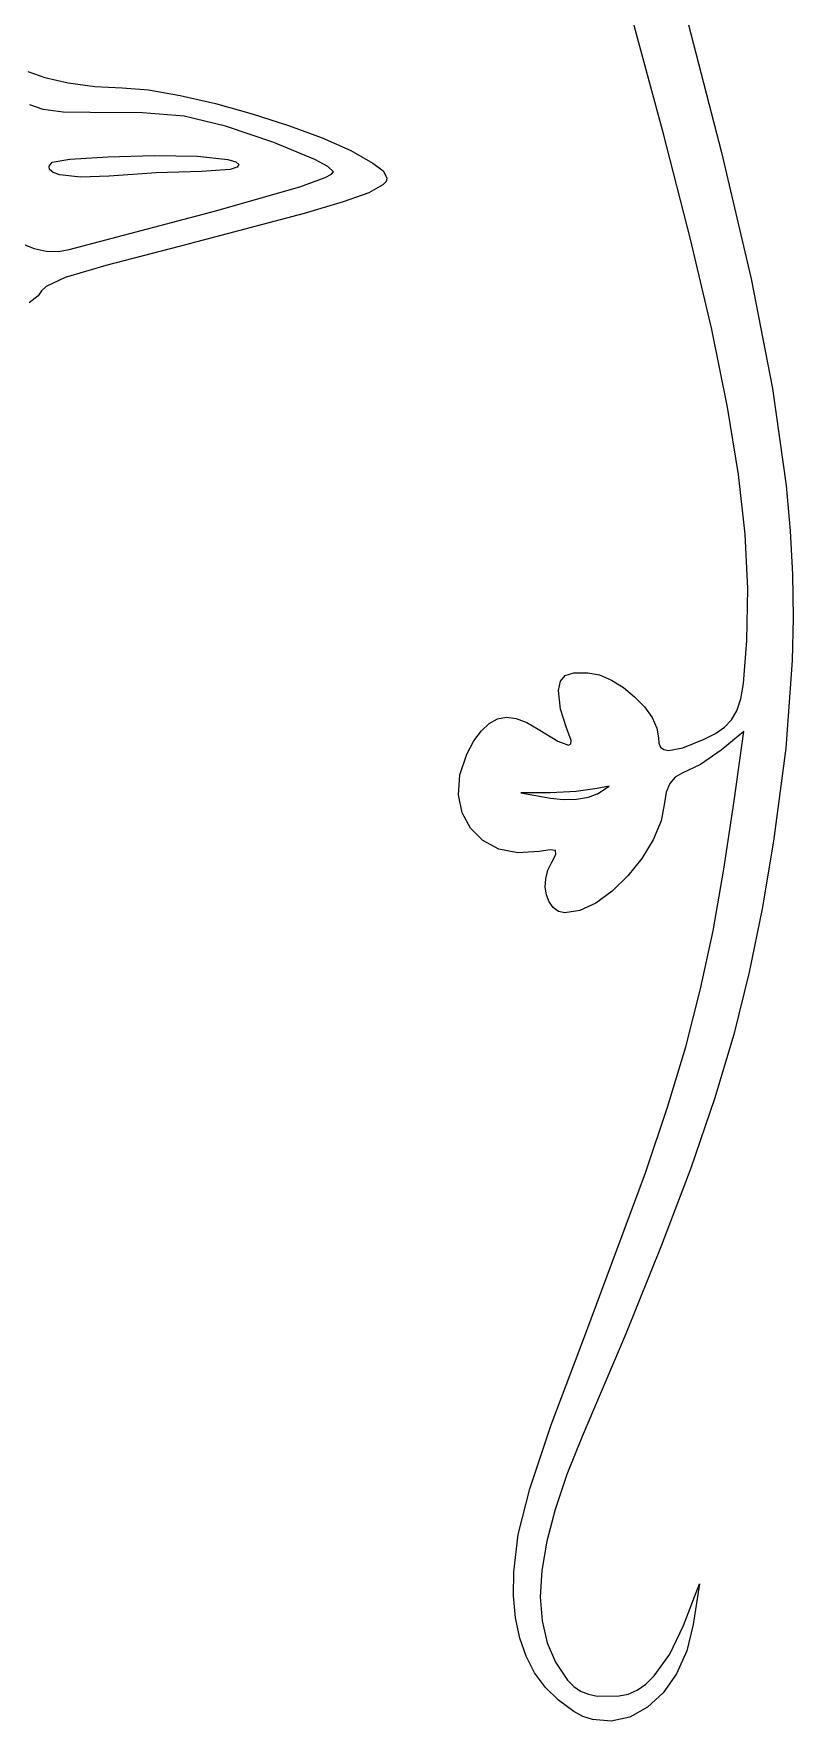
# Model space of a CAD drawing. Extents: x 9 to 1857, y 16 to 982.
# Drawn here: x 1746.6 to 1817.3, y 484.5 to 641.7 of the extents above; entities that cross this region are included whole.
import ezdxf

# ---------------------------------------------------------------- set-up
doc = ezdxf.new("R2010")
doc.units = 0

msp = doc.modelspace()

# ---------------------------------------------------------------- linework, layer by layer
at = {"layer": 'Layer 1'}
for p, q in [((1805.248279, 632.36351), (1802.1509, 643.83147)), ((1807.0673, 644.44714), (1810.637819, 630.647238)), ((1746.0562, 638.18463), (1747.618211, 637.608316)), ((1747.618211, 637.608316), (1749.795588, 637.128438)), ((1749.795588, 637.128438), (1752.30002, 636.795075)), ((1752.30002, 636.795075), (1754.8432, 636.65831)), ((1754.8432, 636.65831), (1757.275004, 636.464741)), ((1757.275004, 636.464741), (1760.233498, 635.959947)), ((1760.233498, 635.959947), (1763.524785, 635.202111)), ((1747.469338, 634.627528), (1746.240986, 635.062519)), ((1749.33322, 634.39705), (1747.469338, 634.627528)), ((1751.8507, 634.36719), (1749.33322, 634.39705)), ((1756.7357, 634.320813), (1751.8507, 634.36719)), ((1760.5974, 634.01798), (1756.7357, 634.320813)), ((1764.464633, 633.08331), (1760.5974, 634.01798)), ((1763.524785, 635.202111), (1766.954963, 634.249416)), ((1766.954963, 634.249416), (1770.330133, 633.160046)), ((1768.972863, 631.573871), (1764.464633, 633.08331)), ((1770.330133, 633.160046), (1773.456395, 631.992183)), ((1807.762011, 622.54384), (1805.248279, 632.36351)), ((1772.772361, 629.991924), (1768.972863, 631.573871)), ((1773.456395, 631.992183), (1776.139851, 630.80401)), ((1776.139851, 630.80401), (1778.1866, 629.65371)), ((1810.637819, 630.647238), (1813.396798, 618.859596)), ((1748.020108, 629.369821), (1748.314, 629.74153)), ((1748.061869, 629.04199), (1748.020108, 629.369821)), ((1748.407952, 628.765795), (1748.061869, 629.04199)), ((1748.314, 629.74153), (1749.965264, 630.020207)), ((1748.314, 629.74153), (1748.314, 629.74153)), ((1749.965264, 630.020207), (1753.486662, 630.233605)), ((1753.486662, 630.233605), (1757.80488, 630.338193)), ((1757.80488, 630.338193), (1761.8466, 630.29044)), ((1761.8466, 630.29044), (1764.664177, 629.985311)), ((1764.905517, 629.058108), (1762.2165, 628.86913)), ((1764.664177, 629.985311), (1765.409312, 629.752526)), ((1765.537031, 629.261856), (1764.905517, 629.058108)), ((1765.409312, 629.752526), (1765.702612, 629.502351)), ((1765.702612, 629.502351), (1765.537031, 629.261856)), ((1773.984546, 629.330717), (1772.772361, 629.991924)), ((1774.5134, 628.83973), (1773.984546, 629.330717)), ((1778.1866, 629.65371), (1779.133054, 628.923038)), ((1749.027025, 628.548994), (1748.407952, 628.765795)), ((1750.958819, 628.324608), (1749.027025, 628.548994)), ((1753.6066, 628.4309), (1750.958819, 628.324608)), ((1757.993075, 628.745535), (1753.6066, 628.4309)), ((1762.2165, 628.86913), (1757.993075, 628.745535)), ((1763.418, 625.18036), (1771.367463, 627.431519)), ((1771.367463, 627.431519), (1773.722902, 628.301027)), ((1773.722902, 628.301027), (1774.336522, 628.619233)), ((1774.336522, 628.619233), (1774.5134, 628.83973)), ((1779.106889, 627.611013), (1777.803975, 626.887448)), ((1779.404923, 627.942576), (1779.106889, 627.611013)), ((1779.133054, 628.923038), (1779.494866, 628.265842)), ((1779.494866, 628.265842), (1779.404923, 627.942576)), ((1775.420977, 626.024038), (1771.792747, 624.949677)), ((1777.803975, 626.887448), (1775.420977, 626.024038)), ((1749.911, 621.60084), (1763.418, 625.18036)), ((1771.792747, 624.949677), (1760.14, 621.88368)), ((1745.6151, 622.09692), (1746.622048, 621.679051)), ((1746.622048, 621.679051), (1747.767663, 621.446231)), ((1747.767663, 621.446231), (1748.91097, 621.414735)), ((1748.91097, 621.414735), (1749.911, 621.60084)), ((1760.14, 621.88368), (1753.303778, 620.103357)), ((1809.735328, 614.138851), (1807.762011, 622.54384)), ((1753.303778, 620.103357), (1749.513925, 618.980561)), ((1747.754959, 618.15956), (1747.319721, 617.751066)), ((1749.513925, 618.980561), (1747.754959, 618.15956)), ((1813.396798, 618.859596), (1815.390438, 608.656657)), ((1747.0114, 617.28462), (1746.168267, 616.627796)), ((1747.319721, 617.751066), (1747.0114, 617.28462)), ((1811.211462, 606.914933), (1809.735328, 614.138851)), ((1815.390438, 608.656657), (1816.664938, 599.610865)), ((1812.233645, 600.638475), (1811.211462, 606.914933)), ((1812.845108, 595.075868), (1812.233645, 600.638475)), ((1816.664938, 599.610865), (1817.046946, 595.388288)), ((1813.089082, 589.993503), (1812.845108, 595.075868)), ((1817.046946, 595.388288), (1817.266494, 591.294663)), ((1817.266494, 591.294663), (1817.329357, 587.276548)), ((1813.0088, 585.15777), (1813.089082, 589.993503)), ((1817.329357, 587.276548), (1817.241308, 583.280496)), ((1812.698933, 581.137988), (1813.0088, 585.15777)), ((1795.644873, 581.380576), (1796.088837, 581.90613)), ((1796.088837, 581.90613), (1796.910408, 582.147097)), ((1796.910408, 582.147097), (1798.2046, 582.16159)), ((1798.2046, 582.16159), (1799.276226, 581.953933)), ((1799.276226, 581.953933), (1800.400506, 581.473376)), ((1817.241308, 583.280496), (1816.635577, 575.140807)), ((1795.4835, 580.51232), (1795.644873, 581.380576)), ((1795.657113, 578.749378), (1795.4835, 580.51232)), ((1800.400506, 581.473376), (1801.515384, 580.777375)), ((1801.515384, 580.777375), (1802.5588, 579.923389)), ((1812.445026, 579.724379), (1812.698933, 581.137988)), ((1796.2016, 577.01453), (1795.657113, 578.749378)), ((1802.5588, 579.923389), (1803.468698, 578.968873)), ((1803.468698, 578.968873), (1804.183019, 577.971287)), ((1812.086787, 578.619476), (1812.445026, 579.724379)), ((1788.283184, 576.753423), (1789.010147, 577.435966)), ((1789.010147, 577.435966), (1789.784775, 577.850138)), ((1789.784775, 577.850138), (1790.618231, 577.999853)), ((1790.618231, 577.999853), (1791.521678, 577.889026)), ((1791.521678, 577.889026), (1792.50628, 577.52157)), ((1792.50628, 577.52157), (1793.5832, 576.9014)), ((1804.183019, 577.971287), (1804.639705, 576.988087)), ((1810.942273, 577.069336), (1811.595457, 577.756666)), ((1811.595457, 577.756666), (1812.086787, 578.619476)), ((1786.9276, 574.56757), (1787.592723, 575.798596)), ((1787.592723, 575.798596), (1788.283184, 576.753423)), ((1793.5832, 576.9014), (1795.412581, 575.776773)), ((1795.412581, 575.776773), (1796.402075, 575.418301)), ((1796.636731, 575.829662), (1796.2016, 577.01453)), ((1796.608442, 575.527523), (1796.636731, 575.829662)), ((1804.639705, 576.988087), (1804.7767, 576.07673)), ((1804.7767, 576.07673), (1804.810443, 575.581143)), ((1804.810443, 575.581143), (1804.972039, 575.223215)), ((1807.042942, 575.163874), (1809.0353, 575.95467)), ((1809.0353, 575.95467), (1810.098475, 576.490875)), ((1810.098475, 576.490875), (1810.942273, 577.069336)), ((1812.7393, 576.66385), (1810.633, 574.95284)), ((1811.8341, 570.21994), (1812.7393, 576.66385)), ((1786.270985, 572.633491), (1786.9276, 574.56757)), ((1796.402075, 575.418301), (1796.608442, 575.527523)), ((1804.972039, 575.223215), (1805.268787, 575.002735)), ((1805.268787, 575.002735), (1805.707987, 574.919493)), ((1805.707987, 574.919493), (1807.042942, 575.163874)), ((1810.633, 574.95284), (1808.69375, 573.610395)), ((1816.635577, 575.140807), (1815.4955, 566.44804)), ((1786.143045, 570.793167), (1786.270985, 572.633491)), ((1806.342675, 572.43527), (1805.835075, 571.832)), ((1806.9891, 572.78551), (1806.342675, 572.43527)), ((1808.69375, 573.610395), (1806.9891, 572.78551)), ((1794.7101, 570.95169), (1791.9685, 570.95253)), ((1791.9685, 570.95253), (1794.7374, 570.46421)), ((1797.118025, 571.073433), (1794.7101, 570.95169)), ((1799.0578, 571.36727), (1797.118025, 571.073433)), ((1798.253573, 570.567388), (1799.0851, 570.8798)), ((1800.198975, 571.590629), (1799.0578, 571.36727)), ((1799.0851, 570.8798), (1799.0858, 570.87978)), ((1799.0858, 570.87978), (1800.198975, 571.590629)), ((1805.490937, 571.01672), (1805.3349, 570.03045)), ((1805.835075, 571.832), (1805.490937, 571.01672)), ((1786.49358, 569.114136), (1786.143045, 570.793167)), ((1794.7374, 570.46421), (1795.937083, 570.345944)), ((1795.937083, 570.345944), (1797.156688, 570.384886)), ((1797.156688, 570.384886), (1798.253573, 570.567388)), ((1805.3349, 570.03045), (1805.017663, 568.351071)), ((1810.8795, 563.86632), (1811.8341, 570.21994)), ((1787.272388, 567.663935), (1786.49358, 569.114136)), ((1805.017663, 568.351071), (1804.286841, 566.593308)), ((1788.429265, 566.5101), (1787.272388, 567.663935)), ((1789.914011, 565.720168), (1788.429265, 566.5101)), ((1804.286841, 566.593308), (1803.229079, 564.853075)), ((1815.4955, 566.44804), (1814.443483, 560.14781)), ((1791.676423, 565.361676), (1789.914011, 565.720168)), ((1793.6663, 565.50216), (1791.676423, 565.361676)), ((1794.688033, 565.657549), (1793.6663, 565.50216)), ((1795.186088, 565.575634), (1794.688033, 565.657549)), ((1794.844, 564.50208), (1795.218673, 565.206961)), ((1795.218673, 565.206961), (1795.186088, 565.575634)), ((1803.229079, 564.853075), (1801.931025, 563.226283)), ((1794.238871, 562.17864), (1794.278067, 562.959345)), ((1794.278067, 562.959345), (1794.476345, 563.747075)), ((1794.476345, 563.747075), (1794.844, 564.50208)), ((1801.931025, 563.226283), (1800.479324, 561.808842)), ((1809.859913, 558.114773), (1810.8795, 563.86632)), ((1794.348463, 561.44471), (1794.238871, 562.17864)), ((1794.596546, 560.797306), (1794.348463, 561.44471)), ((1800.479324, 561.808842), (1798.960622, 560.696665)), ((1794.972827, 560.276178), (1794.596546, 560.797306)), ((1795.46701, 559.921076), (1794.972827, 560.276178)), ((1796.0688, 559.77175), (1795.46701, 559.921076)), ((1797.461565, 559.985664), (1796.0688, 559.77175)), ((1798.960622, 560.696665), (1797.461565, 559.985664)), ((1814.443483, 560.14781), (1813.239884, 554.239909)), ((1808.697656, 552.686244), (1809.859913, 558.114773)), ((1813.239884, 554.239909), (1811.792643, 548.437711)), ((1807.31505, 547.301678), (1808.697656, 552.686244)), ((1805.634413, 541.682019), (1807.31505, 547.301678)), ((1811.792643, 548.437711), (1810.0097, 542.45459)), ((1803.578063, 535.548213), (1805.634413, 541.682019)), ((1810.0097, 542.45459), (1807.798994, 536.003919)), ((1798.0275, 520.62194), (1803.578063, 535.548213)), ((1807.798994, 536.003919), (1805.068466, 528.799071)), ((1805.068466, 528.799071), (1801.726054, 520.55342)), ((1794.801119, 512.065083), (1798.0275, 520.62194)), ((1801.726054, 520.55342), (1797.6797, 510.98034)), ((1792.791725, 506.119939), (1794.801119, 512.065083)), ((1797.6797, 510.98034), (1796.260095, 507.443215)), ((1796.260095, 507.443215), (1795.1611, 504.195924)), ((1791.720919, 501.864445), (1792.791725, 506.119939)), ((1795.1611, 504.195924), (1794.380912, 501.223158)), ((1791.3103, 498.37654), (1791.720919, 501.864445)), ((1794.380912, 501.223158), (1793.917725, 498.509606)), ((1793.917725, 498.509606), (1793.769735, 496.039959)), ((1791.291481, 496.135872), (1791.3103, 498.37654)), ((1807.0955, 493.38084), (1808.5862, 497.26538)), ((1808.5862, 497.26538), (1808.0114, 493.47556)), ((1791.4734, 494.079237), (1791.291481, 496.135872)), ((1793.769735, 496.039959), (1793.935138, 493.798905)), ((1791.857894, 492.202341), (1791.4734, 494.079237)), ((1793.935138, 493.798905), (1794.412127, 491.771136)), ((1792.4468, 490.50089), (1791.857894, 492.202341)), ((1805.834561, 490.6957), (1807.0955, 493.38084)), ((1808.0114, 493.47556), (1807.417448, 491.019295)), ((1794.412127, 491.771136), (1795.1989, 489.94134)), ((1804.384013, 488.669445), (1805.834561, 490.6957)), ((1807.417448, 491.019295), (1806.467105, 488.881311)), ((1793.241956, 488.970589), (1792.4468, 490.50089)), ((1795.1989, 489.94134), (1796.303336, 488.267727)), ((1794.2452, 487.607143), (1793.241956, 488.970589)), ((1795.458369, 486.406258), (1794.2452, 487.607143)), ((1796.303336, 488.267727), (1796.890951, 487.683914)), ((1796.890951, 487.683914), (1797.532938, 487.252421)), ((1802.791883, 487.354797), (1803.602644, 487.919875)), ((1803.602644, 487.919875), (1804.384013, 488.669445)), ((1806.467105, 488.881311), (1805.224699, 487.108508)), ((1796.8833, 485.36364), (1795.458369, 486.406258)), ((1797.532938, 487.252421), (1798.252376, 486.960989)), ((1798.252376, 486.960989), (1799.072345, 486.79736)), ((1799.072345, 486.79736), (1801.1062, 486.80448)), ((1801.1062, 486.80448), (1801.957734, 486.980802)), ((1801.957734, 486.980802), (1802.791883, 487.354797)), ((1805.224699, 487.108508), (1803.754563, 485.747784)), ((1797.744462, 484.907463), (1796.8833, 485.36364)), ((1798.621063, 484.607066), (1797.744462, 484.907463)), ((1800.388414, 484.450165), (1798.621063, 484.607066)), ((1802.121024, 484.846036), (1800.388414, 484.450165)), ((1803.754563, 485.747784), (1802.121024, 484.846036))]:
    msp.add_line(p, q, dxfattribs=at)

doc.saveas('drawing.dxf')
